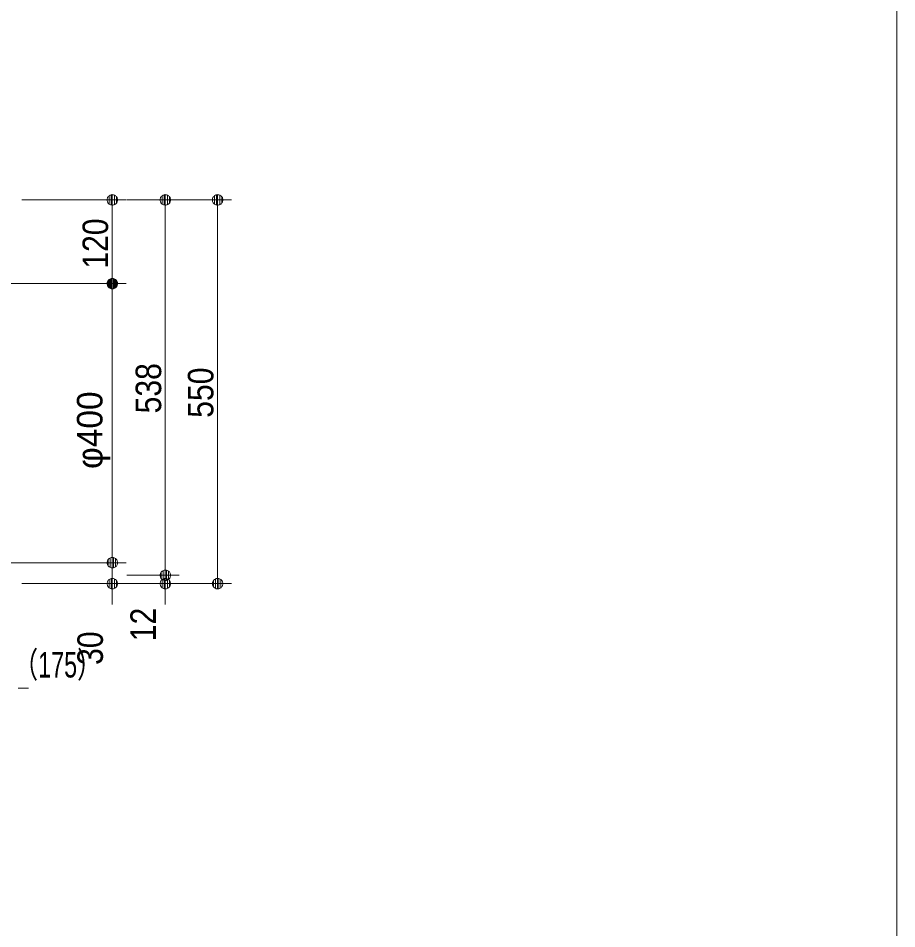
# Model space of a CAD drawing. Units: millimetres, scale not verified. Extents: x -6062 to 6062, y -3045 to 3045.
# Drawn here: x 953 to 2212, y -865 to 440 of the extents above; entities that cross this region are included whole.
import ezdxf
from ezdxf.enums import TextEntityAlignment as Align

# ---------------------------------------------------------------- set-up
doc = ezdxf.new("R2010")
doc.units = ezdxf.units.MM
doc.header["$LTSCALE"] = 20
for name, color, linetype, lineweight in [('0-0_1図面枠', 7, 'Continuous', 9), ('0-3_2寸法-1', 7, 'Continuous', 9), ('0-4_0', 7, 'Continuous', 9), ('0-5_2寸法-2', 7, 'Continuous', 9)]:
    doc.layers.add(name, color=color, linetype=linetype, lineweight=lineweight)
doc.styles.add('ＭＳ Ｐゴシック', font='')
doc.styles.get('ＭＳ Ｐゴシック').set_extended_font_data('MS PGothic')

# ---------------------------------------------------------------- blocks, each defined once
blk = doc.blocks.new('グループ-2')
at = {"layer": '0-0_1図面枠'}
blk.add_lwpolyline([(-80000, 55400), (80000, 55400), (80000, -55400), (-80000, -55400)], close=True, dxfattribs=at)
blk = doc.blocks.new('図面枠')
at = {"layer": '0-0_1図面枠'}
blk.add_blockref('グループ-2', (0, 0), dxfattribs=at)
blk = doc.blocks.new('_Dot')
at = {"layer": '0-4_0'}
for p, q in [((-10, 0), (-20, 0)), ((9.78, 2), (-9.78, 2)), ((7.99, 6), (-7.99, 6)), ((9.16, -3.98), (-9.16, -3.98)), ((6, -7.98), (-6, -7.98))]:
    blk.add_line(p, q, dxfattribs=at)
for points in [[(10, 0), (9.92, 1.25), (9.69, 2.49), (9.3, 3.68), (8.76, 4.82), (8.09, 5.88), (7.29, 6.85), (6.37, 7.71), (5.36, 8.44), (4.26, 9.05), (3.09, 9.51), (1.87, 9.82), (0.63, 9.98), (-0.63, 9.98), (-1.87, 9.82), (-3.09, 9.51), (-4.26, 9.05), (-5.36, 8.44), (-6.37, 7.71), (-7.29, 6.85), (-8.09, 5.88), (-8.76, 4.82), (-9.3, 3.68), (-9.69, 2.49), (-9.92, 1.25), (-10, 0), (0, 0)], [(-10, 0), (-9.92, -1.25), (-9.69, -2.49), (-9.3, -3.68), (-8.76, -4.82), (-8.09, -5.88), (-7.29, -6.85), (-6.37, -7.71), (-5.36, -8.44), (-4.26, -9.05), (-3.09, -9.51), (-1.87, -9.82), (-0.63, -9.98), (0.63, -9.98), (1.87, -9.82), (3.09, -9.51), (4.26, -9.05), (5.36, -8.44), (6.37, -7.71), (7.29, -6.85), (8.09, -5.88), (8.76, -4.82), (9.3, -3.68), (9.69, -2.49), (9.92, -1.25), (10, 0), (0, 0)]]:
    blk.add_lwpolyline(points, close=True, dxfattribs=at)

msp = doc.modelspace()

# ---------------------------------------------------------------- linework, layer by layer
at = {"layer": '0-3_2寸法-1'}
for p, q in [((957.5, 180), (1107.5, 180)), ((1108.5, 180), (1183.5, 180)), ((1183.5, 180), (1258.5, 180)), ((1087.5, 75.01), (1087.5, 164.99)), ((1163.5, -342.99), (1163.5, 164.99)), ((1238.5, -354.99), (1238.5, 164.99)), ((707.5, 60), (1107.5, 60)), ((957.5, 60), (1107.5, 60)), ((1087.5, 44.99), (1087.5, -324.99)), ((707.5, -340), (1107.5, -340)), ((1108.5, -358), (1183.5, -358)), ((1183.5, -370), (1258.5, -370))]:
    msp.add_line(p, q, dxfattribs=at)
at = {"layer": '0-5_2寸法-2'}
for p, q in [((1087.5, -324.99), (1087.5, -309.99)), ((1163.5, -342.99), (1163.5, -327.99)), ((957.5, -340), (1107.5, -340)), ((1087.5, -340), (1087.5, -370)), ((1108.5, -358), (1183.5, -358)), ((1163.5, -358), (1163.5, -370)), ((957.5, -370), (1107.5, -370)), ((1107.5, -370), (1183.5, -370)), ((1087.5, -385.01), (1087.5, -400.01)), ((1163.5, -385.01), (1163.5, -400.01)), ((952.51, -520), (967.51, -520))]:
    msp.add_line(p, q, dxfattribs=at)

# ---------------------------------------------------------------- block references
at = {"layer": '0-0_1図面枠', "xscale": 0.05, "yscale": 0.05}
msp.add_blockref('図面枠', (-1787.5, 0), dxfattribs=at)
at = {"layer": '0-3_2寸法-1', "xscale": 0.7503418, "yscale": 0.7503418}
for p, rotation in [((1087.5, 180), 90), ((1163.5, 180), 90), ((1238.5, 180), 90), ((1087.5, 60), 270), ((1087.5, 60), 90), ((1087.5, -340), 270), ((1163.5, -358), 270), ((1238.5, -370), 270)]:
    msp.add_blockref('_Dot', p, dxfattribs=dict(at, rotation=rotation))
at = {"layer": '0-5_2寸法-2', "xscale": 0.7503418, "yscale": 0.7503418}
for p, rotation in [((1087.5, -340), 270), ((1163.5, -358), 270), ((1087.5, -370), 90), ((1163.5, -370), 90)]:
    msp.add_blockref('_Dot', p, dxfattribs=dict(at, rotation=rotation))

# ---------------------------------------------------------------- texts
at = {"layer": '0-3_2寸法-1', "style": 'ＭＳ Ｐゴシック', "width": 0.9}
for s, p in [('120', (1092.46, 81.39)), ('538', (1168.56, -125.99)), ('550', (1243.46, -132.28))]:
    msp.add_text(s, height=36.66, rotation=90, dxfattribs=at).set_placement(p, align=Align.BOTTOM_LEFT)
at = {"layer": '0-3_2寸法-1', "style": 'ＭＳ Ｐゴシック'}
msp.add_text('φ400', height=36.66, rotation=90, dxfattribs=at).set_placement((1084.38, -205.61), align=Align.BOTTOM_LEFT)
at = {"layer": '0-5_2寸法-2', "style": 'ＭＳ Ｐゴシック', "width": 0.9}
for s, p in [('12', (1161.02, -452.54)), ('30', (1085.02, -486.48))]:
    msp.add_text(s, height=36.66, rotation=90, dxfattribs=at).set_placement(p, align=Align.BOTTOM_LEFT)
at = {"layer": '0-5_2寸法-2', "style": 'ＭＳ Ｐゴシック', "width": 0.7}
msp.add_text('（175）', height=36.66, dxfattribs=at).set_placement((946, -515.51), align=Align.BOTTOM_LEFT)

doc.saveas('drawing.dxf')
